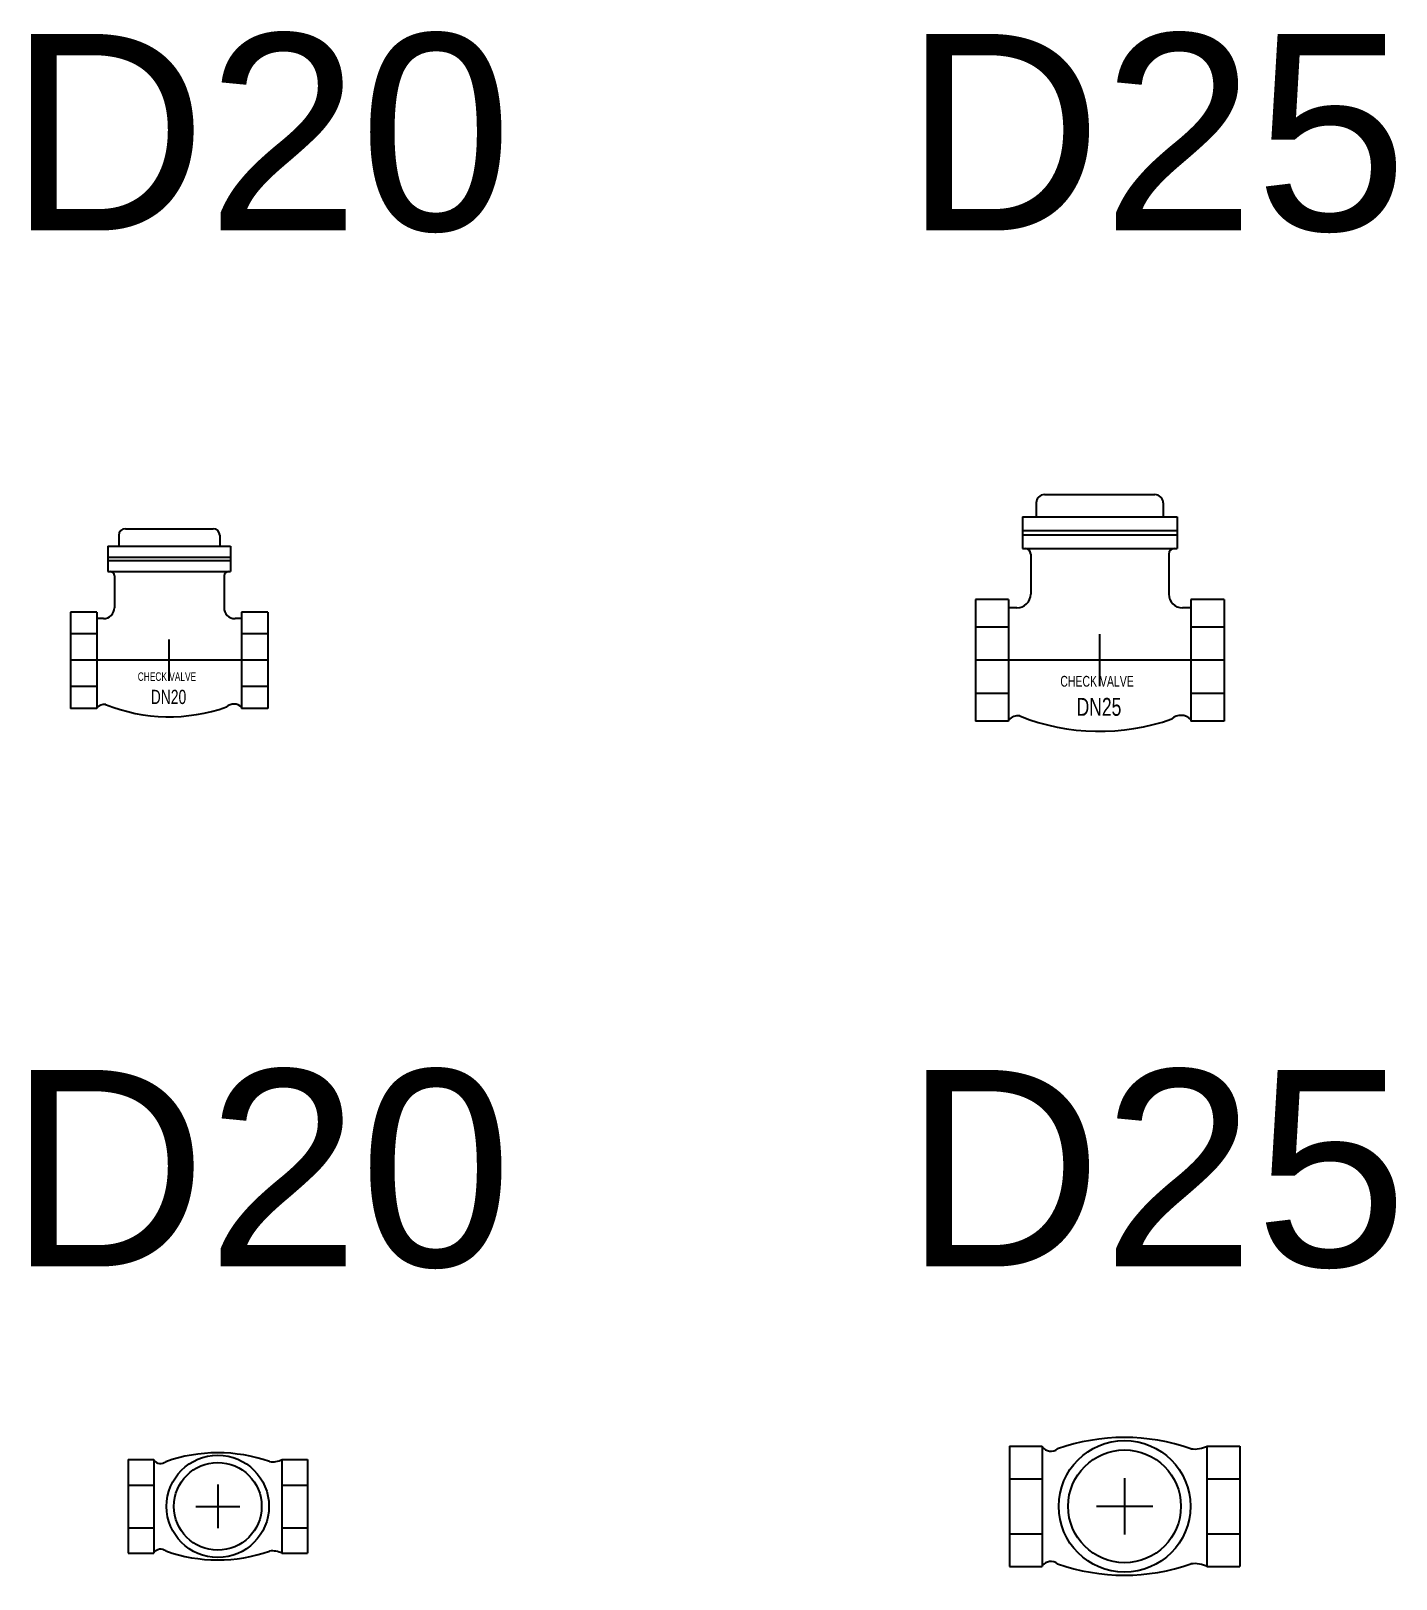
# Model space of a CAD drawing. Header units: millimetres. Extents: x 1218 to 72853, y -34712 to 16286.
# Drawn here: x 30755 to 31311, y 5955 to 6585 of the extents above; entities that cross this region are included whole.
import ezdxf

# ---------------------------------------------------------------- set-up
doc = ezdxf.new("R2010")
doc.units = ezdxf.units.MM
doc.set_wipeout_variables(frame=1)
doc.styles.get("Standard").update_dxf_attribs({"font": 'arial.ttf'})

# ---------------------------------------------------------------- blocks, each defined once
blk = doc.blocks.new('VAN1CHIEU-D25 PPR')
blk.add_wipeout([(-46.86, -24.54), (-46.86, 24.55), (-33.47, 24.55), (-33.47, 24.18), (-32.3, 23.12), (-30.53, 22.49), (-28.78, 22.6), (-27.26, 23.35), (-21.3, 25.21), (-15.67, 26.52), (-8.09, 27.63), (1.47, 28.02), (5.77, 27.83), (12.45, 27.08), (16.55, 26.34), (20.4, 25.45), (24.48, 24.28), (28.51, 23.33), (30.09, 23.44), (32.14, 23.92), (33.47, 24.55), (46.86, 24.55), (46.86, -24.54), (33.47, -24.54), (32.19, -23.93), (29.18, -23.35), (27.04, -23.42), (25.13, -24.07), (20.24, -25.48), (13.18, -26.96), (7.36, -27.7), (1.41, -28.02), (-7.54, -27.69), (-14.14, -26.8), (-18.95, -25.8), (-22.16, -24.97), (-24.92, -24.14), (-27.26, -23.35), (-28.13, -22.83), (-29.23, -22.51), (-30.53, -22.49), (-31.82, -22.86), (-32.6, -23.33), (-33.47, -24.17), (-33.47, -24.54)])
for p, q in [((-46.86, 24.55), (-33.47, 24.55)), ((-46.86, 24.55), (-46.86, -24.55)), ((-33.47, 24.55), (-33.47, -24.55)), ((33.47, 24.55), (33.47, -24.55)), ((33.47, 24.55), (46.86, 24.55)), ((46.86, 24.55), (46.86, -24.55)), ((-46.86, 11.16), (-33.47, 11.16)), ((0, 11.47), (0, -11.47)), ((33.47, 11.16), (46.86, 11.16)), ((-11.47, 0), (11.47, 0)), ((-46.86, -11.16), (-33.47, -11.16)), ((33.47, -11.16), (46.86, -11.16)), ((-46.86, -24.55), (-33.47, -24.55)), ((33.47, -24.55), (46.86, -24.55))]:
    blk.add_line(p, q)
for radius in [26.78, 22.95]:
    blk.add_circle((0, 0), radius)
for centre, radius, start, end in [((0, -53.55), 81.59, 70.64702, 109.51797), ((-29.95, 26.91), 4.46, 217.81449, 307.00875), ((28.51, 34.93), 11.6, 262.71745, 296.44212), ((-29.95, -26.91), 4.46, 52.99125, 142.18551), ((0, 53.55), 81.59, 250.48203, 289.35298), ((28.51, -34.93), 11.6, 63.55788, 97.28255)]:
    blk.add_arc(centre, radius, start, end)
at = {"flags": 1}
for p in [(-46.86, 0), (46.86, 0)]:
    blk.add_attdef('AMC', p, '', height=0.5, dxfattribs=at)
blk = doc.blocks.new('VAN1CHIEU-FRONT-D20 PPR')
blk.add_wipeout([(-40.17, -19.64), (-40.17, 19.64), (-29.45, 19.64), (-29.45, 16.96), (-26.78, 16.96), (-23.62, 18.27), (-22.41, 20.48), (-22.31, 34.36), (-22.84, 35.63), (-24.1, 36.15), (-24.99, 36.15), (-24.99, 46.41), (-20.53, 46.41), (-20.53, 50.88), (-20.36, 51.81), (-19.74, 52.77), (-18.97, 53.31), (-17.85, 53.55), (17.85, 53.55), (19.01, 53.29), (19.74, 52.77), (20.32, 51.92), (20.53, 50.88), (20.53, 46.41), (24.99, 46.41), (24.99, 36.15), (24.1, 36.15), (22.84, 35.63), (22.84, 35.63), (22.31, 34.36), (22.31, 21.42), (22.49, 20.17), (22.96, 19.11), (23.62, 18.27), (25.37, 17.19), (26.78, 16.96), (29.45, 16.96), (29.45, 19.64), (40.17, 19.64), (40.17, -19.64), (29.45, -19.64), (29.45, -19.13), (28.64, -18.47), (27.23, -17.9), (26.28, -17.8), (24.54, -18.15), (23.79, -18.56), (23.26, -18.97), (20.01, -20.04), (18.04, -20.6), (15.5, -21.23), (12.66, -21.82), (10.15, -22.24), (6.95, -22.63), (4.05, -22.87), (1.09, -22.97), (-2.44, -22.94), (-5.93, -22.73), (-8.75, -22.43), (-11.37, -22.05), (-14.02, -21.55), (-17.13, -20.84), (-19.66, -20.14), (-22.17, -19.35), (-24.51, -18.51), (-25.87, -17.98), (-27.81, -18.22), (-28.57, -18.57), (-29.45, -19.25), (-29.45, -19.64)])
for p, q in [((-20.53, 50.88), (-20.53, 46.41)), ((-17.85, 53.55), (17.85, 53.55)), ((20.53, 50.88), (20.53, 46.41)), ((-24.99, 46.41), (-24.99, 36.15)), ((-24.99, 46.41), (24.99, 46.41)), ((24.99, 46.41), (24.99, 36.15)), ((-24.99, 41.95), (24.99, 41.95)), ((-24.99, 40.61), (24.99, 40.61)), ((-24.99, 36.15), (24.1, 36.15)), ((-24.99, 36.15), (-24.1, 36.15)), ((-22.31, 34.36), (-22.31, 27.61)), ((22.31, 34.36), (22.31, 28.11)), ((24.1, 36.15), (24.99, 36.15)), ((-22.31, 27.61), (-22.31, 21.42)), ((22.31, 28.11), (22.31, 21.42)), ((-29.45, 19.64), (-40.17, 19.64)), ((-40.17, 19.64), (-40.17, -19.64)), ((-29.45, 19.64), (-29.45, -19.64)), ((40.17, 19.64), (29.45, 19.64)), ((29.45, 19.64), (29.45, -19.64)), ((40.17, 19.64), (40.17, -19.64)), ((-26.78, 16.96), (-29.45, 16.96)), ((29.45, 16.96), (26.78, 16.96)), ((-29.45, 10.71), (-40.17, 10.71)), ((0, -8.41), (0, 8.41)), ((40.17, 10.71), (29.45, 10.71)), ((40.17, 0), (-40.17, 0)), ((-29.45, -10.71), (-40.17, -10.71)), ((40.17, -10.71), (29.45, -10.71)), ((-29.45, -19.64), (-40.17, -19.64)), ((40.17, -19.64), (29.45, -19.64))]:
    blk.add_line(p, q)
for centre, radius, start, end in [((-17.85, 50.88), 2.68, 90, 180), ((17.85, 50.88), 2.68, 0, 90), ((-24.1, 34.36), 1.79, 0, 90), ((24.1, 34.36), 1.79, 90, 180), ((-26.78, 21.42), 4.46, 270, 0), ((26.78, 21.42), 4.46, 180, 270), ((-26.31, -22.42), 4.46, 84.3433, 134.74881), ((0, 46.41), 69.4, 248.11004, 289.58737), ((26.28, -22.26), 4.46, 44.60213, 132.45079)]:
    blk.add_arc(centre, radius, start, end)
at = {"width": 0.7}
for s, height, p in [('CHECK VALVE', 3.4694, (-12.8, -8.38)), ('DN20', 5.782, (-7.53, -17.8))]:
    blk.add_text(s, height=height, dxfattribs=at).set_placement(p)
at = {"flags": 1}
for p in [(-40.17, 0), (40.17, 0)]:
    blk.add_attdef('AMC', p, '', height=0.5, dxfattribs=at)
blk = doc.blocks.new('VAN1CHIEU-FRONT-D25 PPR')
blk.add_wipeout([(-50.58, -24.73), (-50.58, 24.73), (-37.09, 24.73), (-37.09, 21.36), (-33.72, 21.36), (-29.75, 23), (-28.23, 25.79), (-28.1, 43.27), (-28.76, 44.86), (-30.35, 45.52), (-31.47, 45.52), (-31.47, 58.45), (-25.85, 58.45), (-25.85, 64.07), (-25.64, 65.24), (-24.86, 66.45), (-23.89, 67.13), (-22.48, 67.44), (22.48, 67.44), (23.93, 67.11), (24.86, 66.45), (25.59, 65.38), (25.85, 64.07), (25.85, 58.45), (31.47, 58.45), (31.47, 45.52), (30.35, 45.52), (28.76, 44.86), (28.76, 44.86), (28.1, 43.27), (28.1, 26.98), (28.33, 25.39), (28.91, 24.06), (29.75, 23), (31.95, 21.64), (33.72, 21.36), (37.09, 21.36), (37.09, 24.73), (50.58, 24.73), (50.58, -24.73), (37.09, -24.73), (37.09, -24.09), (36.07, -23.26), (34.29, -22.54), (33.09, -22.41), (30.9, -22.85), (29.96, -23.37), (29.3, -23.89), (25.19, -25.23), (22.72, -25.94), (19.52, -26.73), (15.94, -27.48), (12.78, -28), (8.76, -28.5), (5.1, -28.79), (1.37, -28.93), (-3.08, -28.89), (-7.46, -28.62), (-11.02, -28.24), (-14.32, -27.76), (-17.66, -27.14), (-21.57, -26.24), (-24.76, -25.36), (-27.91, -24.36), (-30.86, -23.31), (-32.58, -22.64), (-35.01, -22.94), (-35.98, -23.39), (-37.09, -24.24), (-37.09, -24.73)])
for p, q in [((-25.85, 64.07), (-25.85, 58.45)), ((-22.48, 67.44), (22.48, 67.44)), ((25.85, 64.07), (25.85, 58.45)), ((-31.47, 58.45), (-31.47, 45.52)), ((-31.47, 58.45), (31.47, 58.45)), ((31.47, 58.45), (31.47, 45.52)), ((-31.47, 52.83), (31.47, 52.83)), ((-31.47, 51.14), (31.47, 51.14)), ((-31.47, 45.52), (30.35, 45.52)), ((-31.47, 45.52), (-30.35, 45.52)), ((30.35, 45.52), (31.47, 45.52)), ((-28.1, 43.27), (-28.1, 34.77)), ((28.1, 43.27), (28.1, 35.4)), ((-28.1, 34.77), (-28.1, 26.98)), ((28.1, 35.4), (28.1, 26.98)), ((-37.09, 24.73), (-50.58, 24.73)), ((-50.58, 24.73), (-50.58, -24.73)), ((-37.09, 24.73), (-37.09, -24.73)), ((-33.72, 21.36), (-37.09, 21.36)), ((37.09, 21.36), (33.72, 21.36)), ((50.58, 24.73), (37.09, 24.73)), ((37.09, 24.73), (37.09, -24.73)), ((50.58, 24.73), (50.58, -24.73)), ((-37.09, 13.49), (-50.58, 13.49)), ((50.58, 13.49), (37.09, 13.49)), ((0, -10.59), (0, 10.59)), ((50.58, 0), (-50.58, 0)), ((-37.09, -13.49), (-50.58, -13.49)), ((50.58, -13.49), (37.09, -13.49)), ((-37.09, -24.73), (-50.58, -24.73)), ((50.58, -24.73), (37.09, -24.73))]:
    blk.add_line(p, q)
for centre, radius, start, end in [((-22.48, 64.07), 3.37, 90, 180), ((22.48, 64.07), 3.37, 0, 90), ((-30.35, 43.27), 2.25, 0, 90), ((30.35, 43.27), 2.25, 90, 180), ((-33.72, 26.98), 5.62, 270, 0), ((33.72, 26.98), 5.62, 180, 270), ((-33.13, -28.23), 5.62, 84.3433, 134.74881), ((0, 58.45), 87.39, 248.11004, 289.58737), ((33.09, -28.03), 5.62, 44.60213, 132.45079)]:
    blk.add_arc(centre, radius, start, end)
at = {"width": 0.7}
for s, height, p in [('CHECK VALVE', 4.3689, (-16.05, -10.73)), ('DN25', 7.282, (-9.41, -22.59))]:
    blk.add_text(s, height=height, dxfattribs=at).set_placement(p)
at = {"flags": 1}
for p in [(-50.58, 0), (50.58, 0)]:
    blk.add_attdef('AMC', p, '', height=0.5, dxfattribs=at)
blk = doc.blocks.new('VAN1CHIEU-D20 PPR')
at = {"color": 8}
blk.add_wipeout([(-36.45, -19.09), (-36.45, 19.09), (-26.03, 19.09), (-26.03, 18.8), (-25.13, 17.98), (-23.75, 17.49), (-22.38, 17.58), (-21.2, 18.16), (-16.57, 19.6), (-12.19, 20.62), (-6.29, 21.49), (1.14, 21.8), (4.49, 21.65), (9.68, 21.06), (12.88, 20.49), (15.86, 19.79), (19.04, 18.88), (22.17, 18.15), (23.4, 18.23), (25, 18.6), (26.03, 19.09), (36.45, 19.09), (36.45, -19.09), (26.03, -19.09), (25.04, -18.61), (22.7, -18.16), (21.03, -18.22), (19.54, -18.72), (15.74, -19.82), (10.25, -20.97), (5.72, -21.55), (1.1, -21.8), (-5.87, -21.53), (-11, -20.84), (-14.74, -20.07), (-17.23, -19.42), (-19.38, -18.77), (-21.2, -18.16), (-21.88, -17.76), (-22.73, -17.5), (-23.75, -17.49), (-24.75, -17.78), (-25.36, -18.14), (-26.03, -18.8), (-26.03, -19.09)], dxfattribs=at)
for p, q in [((-36.45, 19.09), (-26.03, 19.09)), ((-36.45, 19.09), (-36.45, -19.09)), ((-26.03, 19.09), (-26.03, -19.09)), ((26.03, 19.09), (26.03, -19.09)), ((26.03, 19.09), (36.45, 19.09)), ((36.45, 19.09), (36.45, -19.09)), ((-36.45, 8.68), (-26.03, 8.68)), ((26.03, 8.68), (36.45, 8.68)), ((-36.45, -8.68), (-26.03, -8.68)), ((26.03, -8.68), (36.45, -8.68)), ((-36.45, -19.09), (-26.03, -19.09)), ((26.03, -19.09), (36.45, -19.09))]:
    blk.add_line(p, q)
for p, q in [((0, 8.92), (0, -8.92)), ((-8.92, 0), (8.92, 0))]:
    blk.add_line(p, q, dxfattribs=at)
for radius in [20.83, 17.85]:
    blk.add_circle((0, 0), radius)
for centre, radius, start, end in [((0, -41.65), 63.46, 70.64702, 109.51797), ((22.17, 27.17), 9.02, 262.71745, 296.44212), ((-23.29, 20.93), 3.47, 217.81449, 307.00875), ((-23.29, -20.93), 3.47, 52.99125, 142.18551), ((0, 41.65), 63.46, 250.48203, 289.35298), ((22.17, -27.17), 9.02, 63.55788, 97.28255)]:
    blk.add_arc(centre, radius, start, end)
at = {"flags": 1}
for p in [(-36.45, 0), (36.45, 0)]:
    blk.add_attdef('AMC', p, '', height=0.5, dxfattribs=at)

msp = doc.modelspace()

# ---------------------------------------------------------------- block references
for name, p in [('VAN1CHIEU-FRONT-D25 PPR', (31190.04, 6328.68)), ('VAN1CHIEU-FRONT-D20 PPR', (30811.34, 6328.68)), ('VAN1CHIEU-D25 PPR', (31200.14, 5984.25)), ('VAN1CHIEU-D20 PPR', (30831.1, 5984.24))]:
    msp.add_blockref(name, p)

# ---------------------------------------------------------------- texts
at = {"color": 2, "ltscale": 500}
for s, p in [('D20', (30745.9, 6503.69)), ('D25', (31110.32, 6503.69)), ('D20', (30745.9, 6081.93)), ('D25', (31110.32, 6081.93))]:
    msp.add_text(s, height=80, rotation=360, dxfattribs=at).set_placement(p)

doc.saveas('drawing.dxf')
